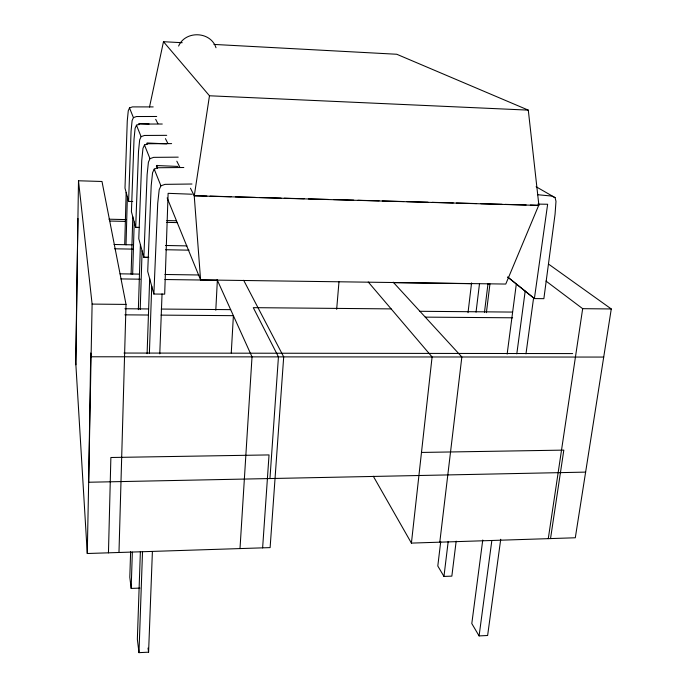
<?xml version="1.0" encoding="UTF-8"?>
<svg xmlns="http://www.w3.org/2000/svg" width="687" height="687" viewBox="0 0 687 687"><rect width="100%" height="100%" fill="white"/><g stroke="black" fill="none" stroke-linecap="round" stroke-linejoin="round"><path stroke-width="1.03" d="M118.98 552.485L126.022 304.41L101.994 181.48L78.498 180.775L75.725 362.212L87.275 553.507L270.12 547.608L283.697 356.871L243.662 280.279M75.879 364.788L77.923 218.466M87.275 553.507L92.11 304.092L78.498 180.775M108.452 552.872L110.873 457.499L269.038 454.923L262.623 547.9M124.716 244.529L126.159 192.429M126.022 244.907L127.361 196.843M138.877 124.802L138.911 123.471L149.096 123.995M131.105 274.242L132.797 216.774M147.027 144.425L147.07 142.973L166.726 143.875M132.737 201.506L128.606 201.394L131.062 131.191L132.11 120.586L133.424 117.623L129.508 107.936L132.445 106.897L153.175 106.914M132.651 274.448L134.223 221.987M156.447 167.113L156.499 165.533L177.985 166.434M130.624 551.652L129.809 577.235L131.174 588.424L139.959 588.089M138.353 309.639L140.406 244.684M131.174 588.424L132.342 552.15M140.217 309.442L142.097 250.875M147.104 353.668L149.68 278.69M140.38 551.549L137.357 639.279L138.98 652.65L148.59 652.178L152.394 551.498M149.38 353.35L151.733 286.204M138.98 652.65L142.518 551.816M192.205 194.232L168.117 193.33L164.682 294.148L153.871 294.027L157.718 203.464L159.195 189.689L160.947 185.825L165 184.356L191.965 184.013M159.779 353.857L162.046 293.838M215.795 310.223L217.358 280.236L164.88 279.523M231.261 352.981L233.391 315.668L161.041 315.118M240.003 548.587L252.017 356.854L217.126 279.712M269.957 478.521L278.441 356.871L253.288 307.656L391.143 308.892M336.664 309.33L338.983 281.816M548.527 264.083L611.275 308.952L575.302 537.775L411.41 543.099L432.089 356.957L368.232 281.996M439.8 542.137L461.844 356.974L393.17 282.151M440.719 541.588L437.799 566.002L443.957 576.427L451.848 576.127L456.177 541.158M468.019 312.705L471.574 282.898M443.957 576.427L448.207 541.416M476.039 312.156L479.526 283.465M484.481 312.224L488.019 283.585M486.387 312.671L489.951 283.946L487.813 283.92M482.755 540.016L471.797 623.573L479.088 635.913L487.624 635.492L500.729 539.261M507.135 354.097L516.323 283.997M479.088 635.913L491.832 540.6M516.804 353.848L525.186 291.142M525.976 353.857L533.636 297.626M548.278 538.642L582.67 308.678L546.002 281.069M550.527 538.617L563.821 450.114L421.483 452.441M213.966 44.423L396.76 54.256L528.294 110.126L538.909 205.422L194.284 195.804L209.475 95.776L163.48 41.709L149.508 107.035M129.508 107.936L128.263 110.77L127.267 120.912L124.991 188.144L128.606 201.394M136.473 125.197L135.116 128.254L134.017 139.221L131.423 211.742L135.691 227.371L139.435 227.457L135.691 227.371L138.508 151.372L139.667 139.873L141.101 136.653L136.473 125.197L139.659 124.055L162.261 124.021M171.613 143.609L147.928 143.738L144.468 144.983L142.973 148.315L141.762 160.2L138.783 238.707L143.849 257.307L148.761 257.385L143.849 257.299L147.112 174.713L148.409 162.184L149.989 158.671L153.656 157.357L178.225 157.151M183.815 167.499L158.019 167.748L154.206 169.122L152.557 172.772L151.192 185.782L147.714 271.468L153.871 294.027M178.603 46.055C185.396 30.322 210.677 31.181 216.01 47.747M141.101 136.653L144.45 135.459L166.701 135.339M133.424 117.623L136.49 116.532L156.696 116.481M585.65 472.115L88.657 482.24L90.727 353.006L91.088 356.776L603.736 357.068M124.004 353.049L572.649 353.582M124.931 308.738L148.426 308.944M161.239 309.056L230.669 309.648M419.912 311.288L512.339 312.078M124.871 314.844L148.272 315.024M425.279 317.128L512.648 317.798M92.11 304.092L126.022 304.41M582.67 308.678L611.275 308.952M167.147 197.89L200.595 279.901L505.769 284.057L538.711 205.31L530.338 205.07M120.964 278.922L140.242 279.188M393.617 282.64L471.754 283.705M537.878 204.108L547.642 204.254L534.392 298.57L543.864 298.673L555.062 214.198L555.989 201.325L555.087 197.641L536.109 186.735M120.062 273.83L139.281 274.113M164.906 274.482L199.067 274.98M114.703 248.788L132.754 249.123M165.661 249.733L189.019 250.171M114.059 244.486L132.282 244.838M165.507 245.482L186.95 245.894M108.975 219.196L126.107 219.6M166.795 220.561L176.43 220.793M110.109 221.051L125.043 221.394M166.649 222.365L177.323 222.614M206.89 196.044L194.223 195.692L200.595 279.901M210.059 196.13L231.167 196.722M235.383 196.834L255.573 197.401M259.823 197.521L281.103 198.114M284.298 198.2L304.204 198.758M308.403 198.878L328.309 199.428M333.599 199.582L353.685 200.14M357.91 200.261L379.13 200.853M382.333 200.939L403.681 201.54M406.884 201.626L428.027 202.218M432.235 202.33L453.274 202.923M456.426 203.008L476.615 203.575M480.866 203.695L502.06 204.279M505.203 204.374L526.148 204.958M209.475 95.776L528.294 110.126M537.432 194.696L551.798 196.061L555.087 197.641M163.48 41.709L182.218 42.714M507.787 277.11L534.392 298.57L507.787 277.101M373.316 476.254L411.41 543.099M155.691 119.323L157.916 123.703M165.447 138.654L167.843 143.385M176.825 161.205L179.745 166.984M190.462 188.221L194.284 195.804M144.468 144.983L149.989 158.671M154.206 169.122L160.947 185.825M148.031 648.073L148.59 652.178M157.083 165.318L157.46 168.221"/></g></svg>
